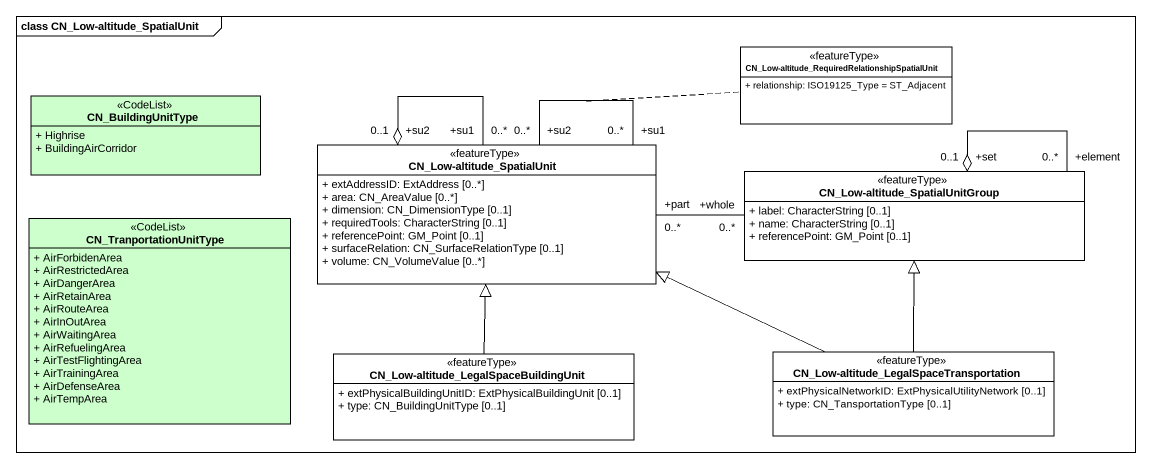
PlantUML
@startuml
mainframe class CN_Low-altitude_SpatialUnit
hide circle
hide empty members
skinparam classAttributeIconSize 0
class "CN_Low-altitude_RequiredRelationshipSpatialUnit" as CN_Low_altitude <<featureType>> #FFFFFF {
  + relationship: ISO19125_Type = ST_Adjacent
}
class CN_BuildingUnitType <<CodeList>> #CCFFCC {
  + Highrise
  + BuildingAirCorridor
}
class "CN_Low-altitude_SpatialUnit" as CN_Low_altitude_SpatialUnit <<featureType>> #FFFFFF {
  + extAddressID: ExtAddress [0..*]
  + area: CN_AreaValue [0..*]
  + dimension: CN_DimensionType [0..1]
  + requiredTools: CharacterString [0..1]
  + referencePoint: GM_Point [0..1]
  + surfaceRelation: CN_SurfaceRelationType [0..1]
  + volume: CN_VolumeValue [0..*]
}
class "CN_Low-altitude_SpatialUnitGroup" as CN_Low_altitude_2 <<featureType>> #FFFFFF {
  + label: CharacterString [0..1]
  + name: CharacterString [0..1]
  + referencePoint: GM_Point [0..1]
}
class CN_TranportationUnitType <<CodeList>> #CCFFCC {
  + AirForbidenArea
  + AirRestrictedArea
  + AirDangerArea
  + AirRetainArea
  + AirRouteArea
  + AirInOutArea
  + AirWaitingArea
  + AirRefuelingArea
  + AirTestFlightingArea
  + AirTrainingArea
  + AirDefenseArea
  + AirTempArea
}
class "CN_Low-altitude_LegalSpaceBuildingUnit" as CN_Low_altitude_3 <<featureType>> #FFFFFF {
  + extPhysicalBuildingUnitID: ExtPhysicalBuildingUnit [0..1]
  + type: CN_BuildingUnitType [0..1]
}
class "CN_Low-altitude_LegalSpaceTransportation" as CN_Low_altitude_4 <<featureType>> #FFFFFF {
  + extPhysicalNetworkID: ExtPhysicalUtilityNetwork [0..1]
  + type: CN_TansportationType [0..1]
}
CN_Low_altitude_SpatialUnit "+su1\n0..*" -- "+su2\n0..*" CN_Low_altitude_SpatialUnit
(CN_Low_altitude_SpatialUnit, CN_Low_altitude_SpatialUnit) .. CN_Low_altitude
CN_Low_altitude_SpatialUnit "+su1\n0..*" --o "+su2\n0..1" CN_Low_altitude_SpatialUnit
CN_Low_altitude_2 "+whole\n0..*" -left- "+part\n0..*" CN_Low_altitude_SpatialUnit
CN_Low_altitude_2 "+element\n0..*" --o "+set\n0..1" CN_Low_altitude_2
CN_Low_altitude_3 -up-|> CN_Low_altitude_SpatialUnit
CN_Low_altitude_4 -left-|> CN_Low_altitude_SpatialUnit
CN_Low_altitude_4 -up-|> CN_Low_altitude_2
@enduml
